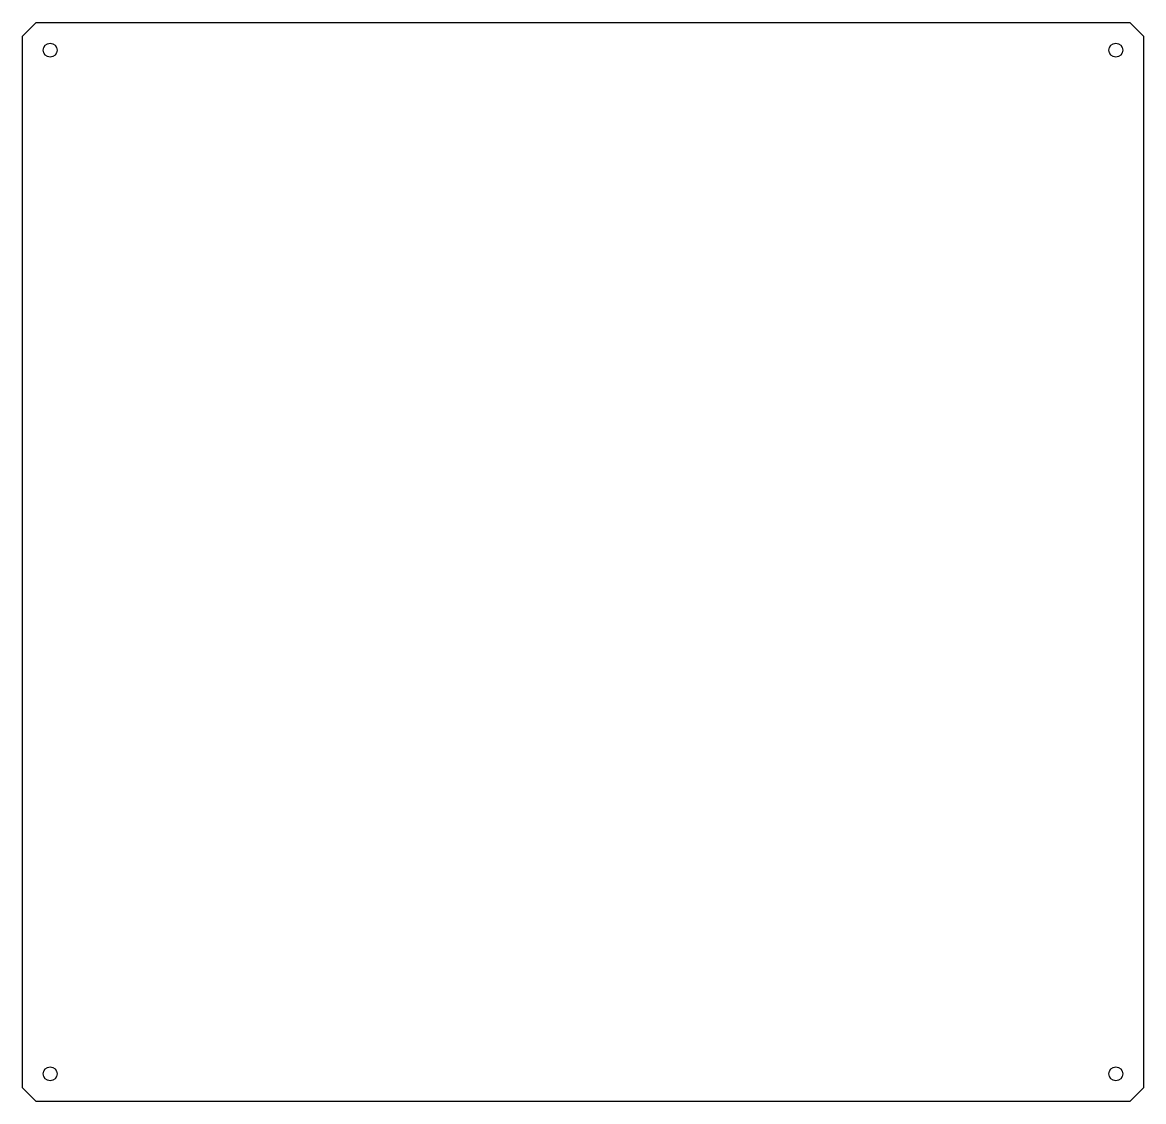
# Model space of a CAD drawing. Header units: millimetres. Extents: x 2 to 405, y -228 to 160.
import ezdxf

# ---------------------------------------------------------------- set-up
doc = ezdxf.new("R2010")
doc.units = ezdxf.units.MM
doc.layers.get('0').update_dxf_attribs({"linetype": 'CONTINUOUS'})

msp = doc.modelspace()

# ---------------------------------------------------------------- linework, layer by layer
msp.add_lwpolyline([(2, -223), (2, 155), (7, 160), (400, 160), (405, 155), (405, -223), (400, -228), (7, -228)], close=True)
for centre in [(12, 150), (395, 150), (12, -218), (395, -218)]:
    msp.add_circle(centre, 2.5)

doc.saveas('drawing.dxf')
